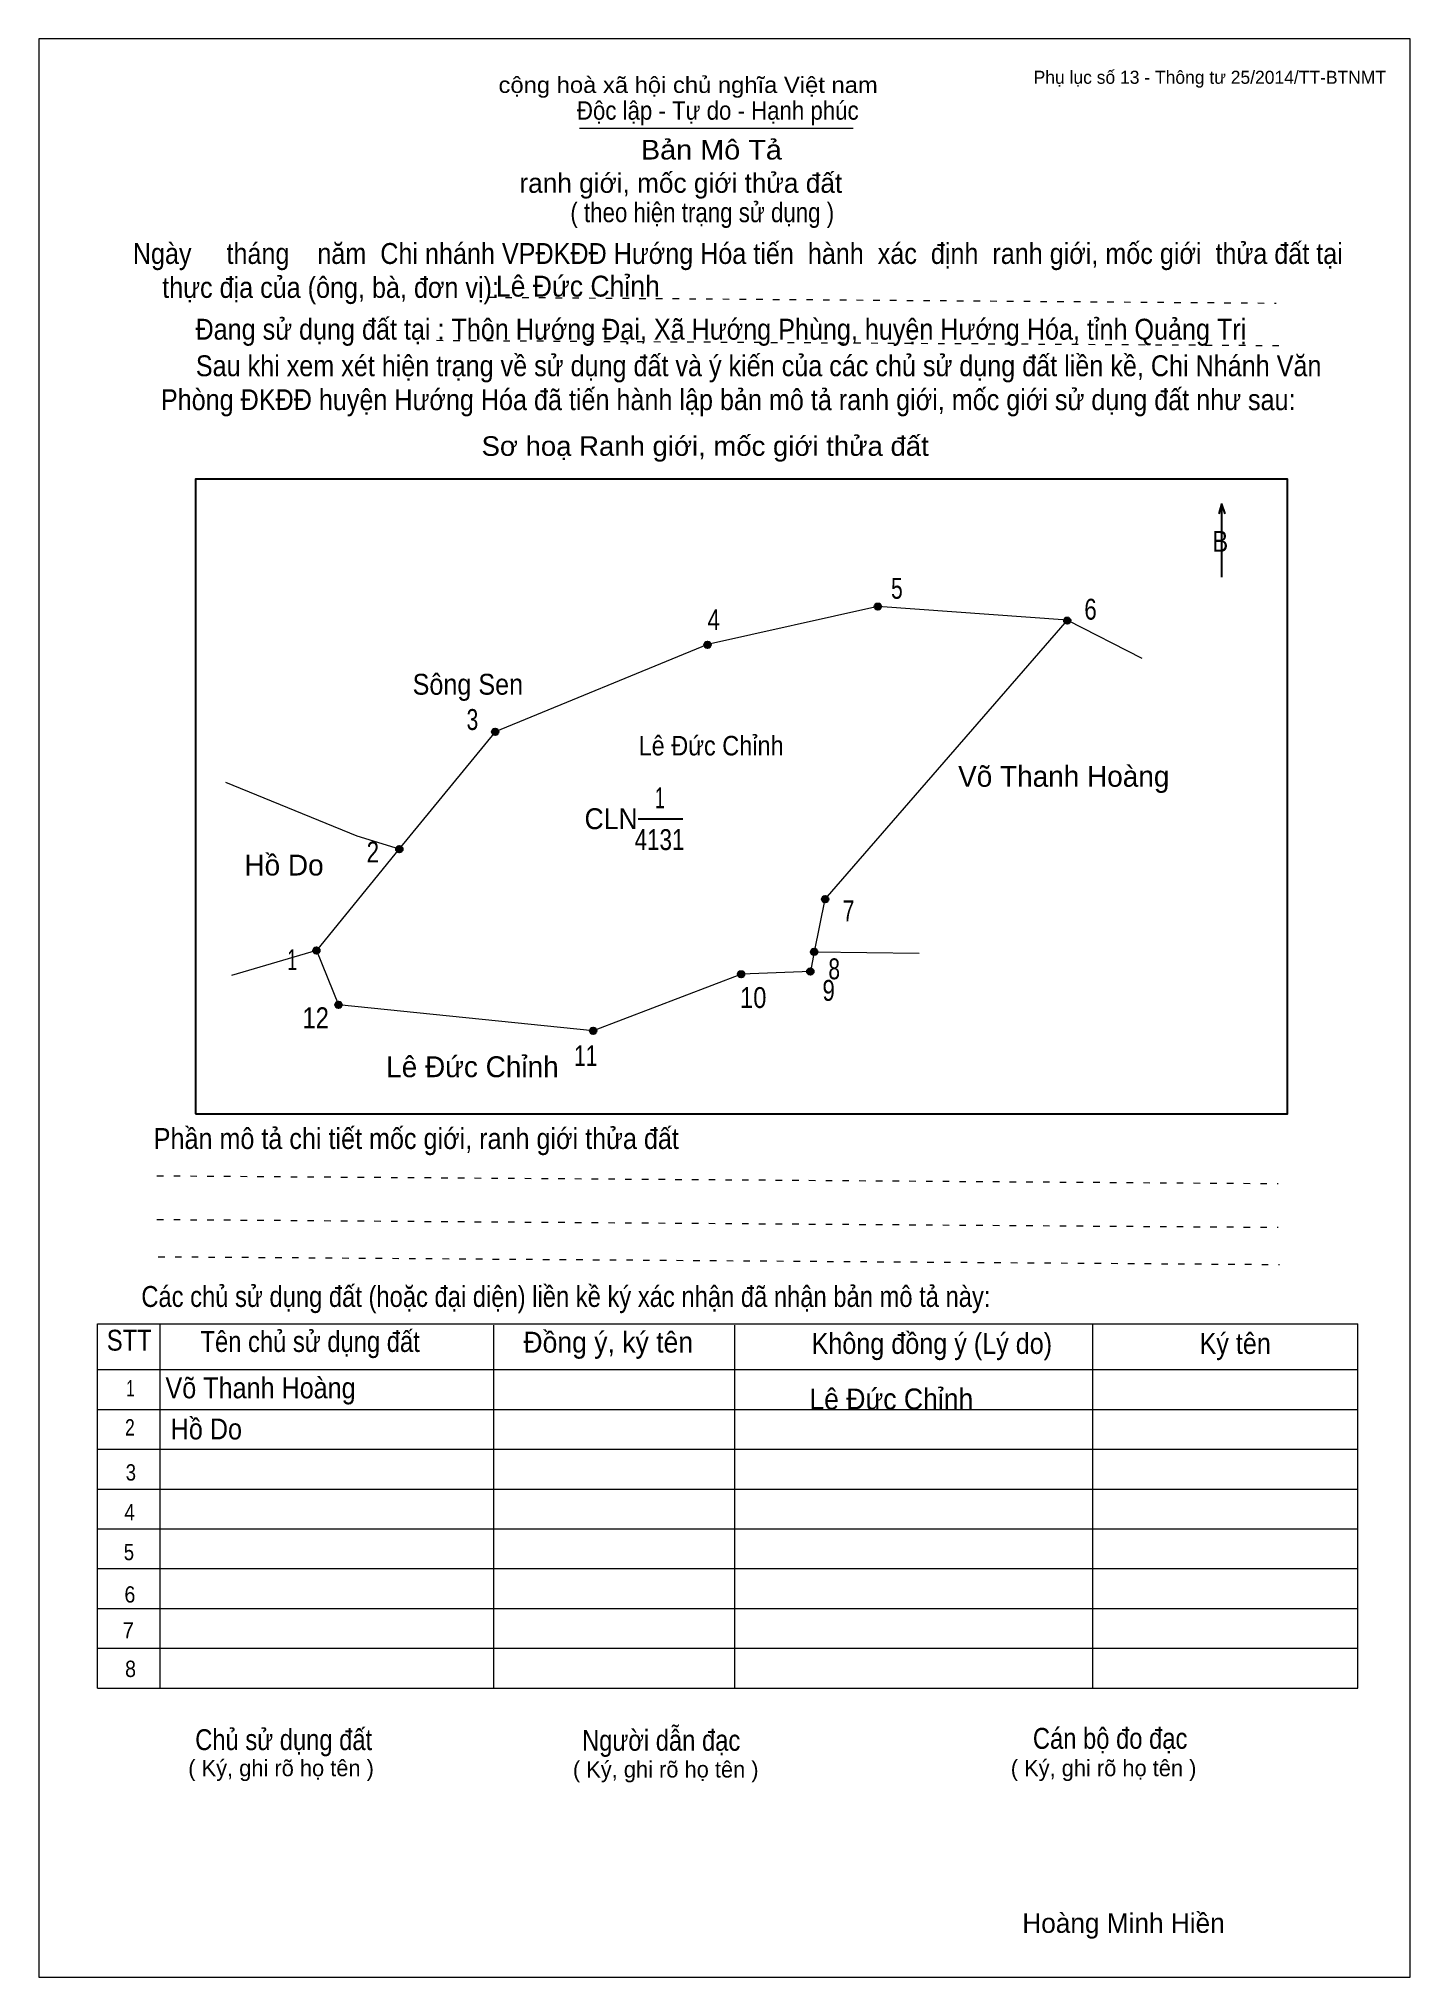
# Model space of a CAD drawing. Header units: centimetres. Extents: x 0 to 21, y 0 to 29.7.
import ezdxf
from ezdxf.enums import TextEntityAlignment as Align

# ---------------------------------------------------------------- set-up
doc = ezdxf.new("R2010")
doc.units = ezdxf.units.CM
doc.header["$LTSCALE"] = 0.13
doc.linetypes.add('DOTTED', pattern=[1.5, 0.3, -1.2])
for name, color, linetype, lineweight in [('1', 7, 'Continuous', 13), ('32', 7, 'Continuous', 25), ('33', 7, 'Continuous', 25), ('6', 7, 'Continuous', 13), ('62', 7, 'Continuous', 13)]:
    doc.layers.add(name, color=color, linetype=linetype, lineweight=lineweight)
for name, color, linetype in [('2', 7, 'Continuous'), ('34', 7, 'Continuous'), ('63', 7, 'Continuous')]:
    doc.layers.add(name, color=color, linetype=linetype)

msp = doc.modelspace()

# ---------------------------------------------------------------- hatches: boundary and pattern name
at = {"layer": '32'}
for points in [[(12.8992, 21, 1), (12.7992, 21, 1)], [(15.7993, 20.7847, 1), (15.6993, 20.7847, 1)], [(10.2883, 20.4138, 1), (10.1883, 20.4138, 1)], [(7.0393, 19.0809, 1), (6.9393, 19.0809, 1)], [(5.5708, 17.2844, 1), (5.4708, 17.2844, 1)], [(12.0927, 16.5168, 1), (11.9927, 16.5168, 1)], [(4.3007, 15.7312, 1), (4.2007, 15.7312, 1)], [(11.9242, 15.7123, 1), (11.8242, 15.7123, 1)], [(11.8644, 15.4092, 1), (11.7644, 15.4092, 1)], [(10.8037, 15.3663, 1), (10.7037, 15.3663, 1)], [(4.6396, 14.8988, 1), (4.5396, 14.8988, 1)], [(8.5396, 14.5, 1), (8.4396, 14.5, 1)]]:
    msp.add_hatch(color=256, dxfattribs=at).paths.add_polyline_path(points)

# ---------------------------------------------------------------- linework, layer by layer
at = {"layer": '1'}
msp.add_lwpolyline([(21, 0), (21, 29.7), (0, 29.7), (0, 0)], close=True, dxfattribs=at)
at = {"layer": '32'}
for centre in [(12.8492, 21), (15.7493, 20.7847), (10.2383, 20.4138), (6.9893, 19.0809), (5.5208, 17.2844), (12.0427, 16.5168), (4.2507, 15.7312), (11.8742, 15.7123), (11.8144, 15.4092), (10.7537, 15.3663), (4.5896, 14.8988), (8.4896, 14.5)]:
    msp.add_circle(centre, 0.05, dxfattribs=at)
at = {"layer": '33'}
msp.add_line((9.18, 17.75), (9.86, 17.75), dxfattribs=at)
at = {"layer": '6'}
for p, q in [((15.75, 20.79), (16.89, 20.21)), ((5.52, 17.29), (4.25, 15.73)), ((4.25, 15.73), (2.95, 15.35)), ((4.25, 15.73), (4.59, 14.9)), ((11.82, 15.41), (11.88, 15.71)), ((11.88, 15.71), (13.48, 15.69))]:
    msp.add_line(p, q, dxfattribs=at)
for points in [[(15.75, 20.79), (12.85, 21), (10.24, 20.42), (6.99, 19.08), (5.52, 17.29)], [(11.88, 15.71), (12.04, 16.52), (15.75, 20.79)], [(2.86, 18.31), (4.87, 17.49), (5.52, 17.29)], [(11.82, 15.41), (10.76, 15.37), (8.49, 14.5), (4.59, 14.9)]]:
    msp.add_lwpolyline(points, dxfattribs=at)
at = {"layer": '62'}
for p, q in [((8.28, 28.33), (12.47, 28.33)), ((0.9, 10.01), (20.2, 10.01)), ((0.9, 4.43), (0.9, 10.01)), ((1.86, 4.43), (1.86, 10.01)), ((6.97, 4.43), (6.97, 9.99)), ((10.66, 4.43), (10.66, 9.99)), ((16.14, 4.43), (16.14, 10.01)), ((20.2, 4.43), (20.2, 10.01)), ((0.9, 9.31), (20.2, 9.31)), ((0.9, 8.7), (20.2, 8.7)), ((0.9, 8.09), (20.2, 8.09)), ((0.9, 7.48), (20.2, 7.48)), ((0.9, 6.87), (20.2, 6.87)), ((0.9, 6.26), (20.2, 6.26)), ((0.9, 5.65), (20.2, 5.65)), ((0.9, 5.04), (20.2, 5.04)), ((0.9, 4.43), (20.2, 4.43))]:
    msp.add_line(p, q, dxfattribs=at)
at = {"layer": '62', "linetype": 'DOTTED'}
for p, q in [((6.89, 25.74), (18.95, 25.65)), ((6.09, 25.08), (19.04, 25)), ((1.81, 12.28), (18.98, 12.16)), ((1.81, 11.61), (18.98, 11.49)), ((1.83, 11.04), (19, 10.92))]:
    msp.add_line(p, q, dxfattribs=at)
at = {"layer": '62', "lineweight": 25}
for p, q in [((18.11, 22.58), (18.11, 21.45)), ((18.11, 22.57), (18.07, 22.42)), ((18.11, 22.57), (18.16, 22.42))]:
    msp.add_line(p, q, dxfattribs=at)
msp.add_lwpolyline([(2.4, 13.23), (19.12, 13.23), (19.12, 22.95), (2.4, 22.95)], close=True, dxfattribs=at)

# ---------------------------------------------------------------- texts
at = {"layer": '2', "width": 0.9}
msp.add_text('Lê Đức Chỉnh', height=0.299, dxfattribs=at).set_placement((10.295, 18.72), align=Align.CENTER)
at = {"layer": '32'}
for s, width, p in [('5', 0.75, (13.14, 21.12)), ('6', 0.8, (16.105, 20.8)), ('4', 0.8, (10.335, 20.64)), ('3', 0.75, (6.64, 19.11)), ('2', 0.8, (5.115, 17.08)), ('7', 0.75, (12.4, 16.18)), ('1', 0.65, (3.88, 15.43)), ('8', 0.75, (12.18, 15.29)), ('10', 0.85, (10.94, 14.85)), ('9', 0.8, (12.095, 14.96)), ('12', 0.85, (4.24, 14.54)), ('11', 0.75, (8.375, 13.96))]:
    msp.add_text(s, height=0.32, dxfattribs=dict(at, width=width)).set_placement(p, align=Align.CENTER)
at = {"layer": '33'}
for s, width, p in [('Sông Sen', 0.9, (6.57, 19.65)), ('1', 0.65, (9.51, 17.91)), ('4131', 0.8, (9.505, 17.27))]:
    msp.add_text(s, height=0.32, dxfattribs=dict(at, width=width)).set_placement(p, align=Align.CENTER)
for s, p in [('Võ Thanh Hoàng', (15.695, 18.24)), ('Hồ Do', (3.755, 16.88)), ('Lê Đức Chỉnh', (6.64, 13.79))]:
    msp.add_text(s, height=0.32, dxfattribs=at).set_placement(p, align=Align.CENTER)
at = {"layer": '33', "width": 0.95}
msp.add_text('CLN', height=0.32, dxfattribs=at).set_placement((9.17, 17.59), align=Align.RIGHT)
at = {"layer": '34'}
for s, width, p in [('Lê Đức Chỉnh', 0.95, (7, 25.75)), ('Võ Thanh Hoàng', 0.9, (1.94, 8.87)), ('Lê Đức Chỉnh', 0.95, (11.8, 8.7)), ('Hồ Do', 0.9, (2.02, 8.24))]:
    msp.add_text(s, height=0.32, dxfattribs=dict(at, width=width)).set_placement(p)
at = {"layer": '62'}
for s, height, width, p in [('cộng hoà xã hội chủ nghĩa Việt nam', 0.2474, 1.1, (7.04, 28.87)), ('Độc lập - Tự do - Hạnh phúc', 0.2828, 0.9, (8.24, 28.46)), ('Bản Mô Tả', 0.3, 1.1, (9.22, 27.85)), ('( theo hiện trạng sử dụng )', 0.3, 0.85, (8.14, 26.89)), ('Ngày     tháng    năm  Chi nhánh VPĐKĐĐ Hướng Hóa tiến  hành  xác  định  ranh giới, mốc giới  thửa đất tại ', 0.32, 0.9, (1.44, 26.25)), ('thực địa của (ông, bà, đơn vị): ', 0.32, 0.9, (1.89, 25.73)), ('Đang sử dụng đất tại : Thôn Hướng Đại, Xã Hướng Phùng, huyện Hướng Hóa, tỉnh Quảng Trị', 0.32, 0.9, (2.4, 25.09)), ('     Sau khi xem xét hiện trạng về sử dụng đất và ý kiến của các chủ sử dụng đất liền kề, Chi Nhánh Văn ', 0.32, 0.9, (1.87, 24.53)), ('Phòng ĐKĐĐ huyện Hướng Hóa đã tiến hành lập bản mô tả ranh giới, mốc giới sử dụng đất như sau:', 0.32, 0.9, (1.87, 24.01)), ('Sơ hoạ Ranh giới, mốc giới thửa đất', 0.3, 1.05, (6.78, 23.31)), ('B', 0.32, 0.85, (17.97, 21.84)), ('Phần mô tả chi tiết mốc giới, ranh giới thửa đất ', 0.32, 0.9, (1.76, 12.69)), ('Các chủ sử dụng đất (hoặc đại diện) liền kề ký xác nhận đã nhận bản mô tả này:', 0.32, 0.85, (1.57, 10.27))]:
    msp.add_text(s, height=height, dxfattribs=dict(at, width=width)).set_placement(p)
msp.add_text('ranh giới, mốc giới thửa đất', height=0.3, dxfattribs=at).set_placement((7.36, 27.34))
for s, height, width, p in [('STT', 0.32, 0.85, (1.385, 9.6)), ('Tên chủ sử dụng đất', 0.32, 0.85, (4.155, 9.58)), ('Đồng ý, ký tên', 0.32, 0.95, (8.72, 9.57)), ('Không đồng ý (Lý do)', 0.32, 0.9, (13.675, 9.55)), ('Ký tên', 0.32, 0.9, (18.32, 9.55)), ('1', 0.25, 0.7, (1.405, 8.9)), ('2', 0.25, 0.8, (1.395, 8.3)), ('3', 0.25, 0.85, (1.41, 7.61)), ('4', 0.25, 0.85, (1.39, 7)), ('5', 0.25, 0.85, (1.38, 6.39)), ('6', 0.25, 0.9, (1.395, 5.74)), ('7', 0.25, 0.95, (1.37, 5.19)), ('8', 0.25, 0.9, (1.405, 4.6)), ('Người dẫn đạc', 0.32, 0.85, (9.53, 3.47)), ('Chủ sử dụng đất', 0.32, 0.85, (3.75, 3.48)), ('Cán bộ đo đạc', 0.32, 0.85, (16.405, 3.5))]:
    msp.add_text(s, height=height, dxfattribs=dict(at, width=width)).set_placement(p, align=Align.CENTER)
for p in [(3.71, 3.08), (9.6, 3.06), (16.305, 3.08)]:
    msp.add_text('( Ký, ghi rõ họ tên )', height=0.25, dxfattribs=at).set_placement(p, align=Align.CENTER)
at = {"layer": '63'}
msp.add_text('Phụ lục số 13 - Thông tư 25/2014/TT-BTNMT', height=0.2, dxfattribs=at).set_placement((20.63, 29.01), align=Align.RIGHT)
msp.add_text('Hoàng Minh Hiền', height=0.3, dxfattribs=at).set_placement((16.61, 0.68), align=Align.CENTER)

doc.saveas('drawing.dxf')
